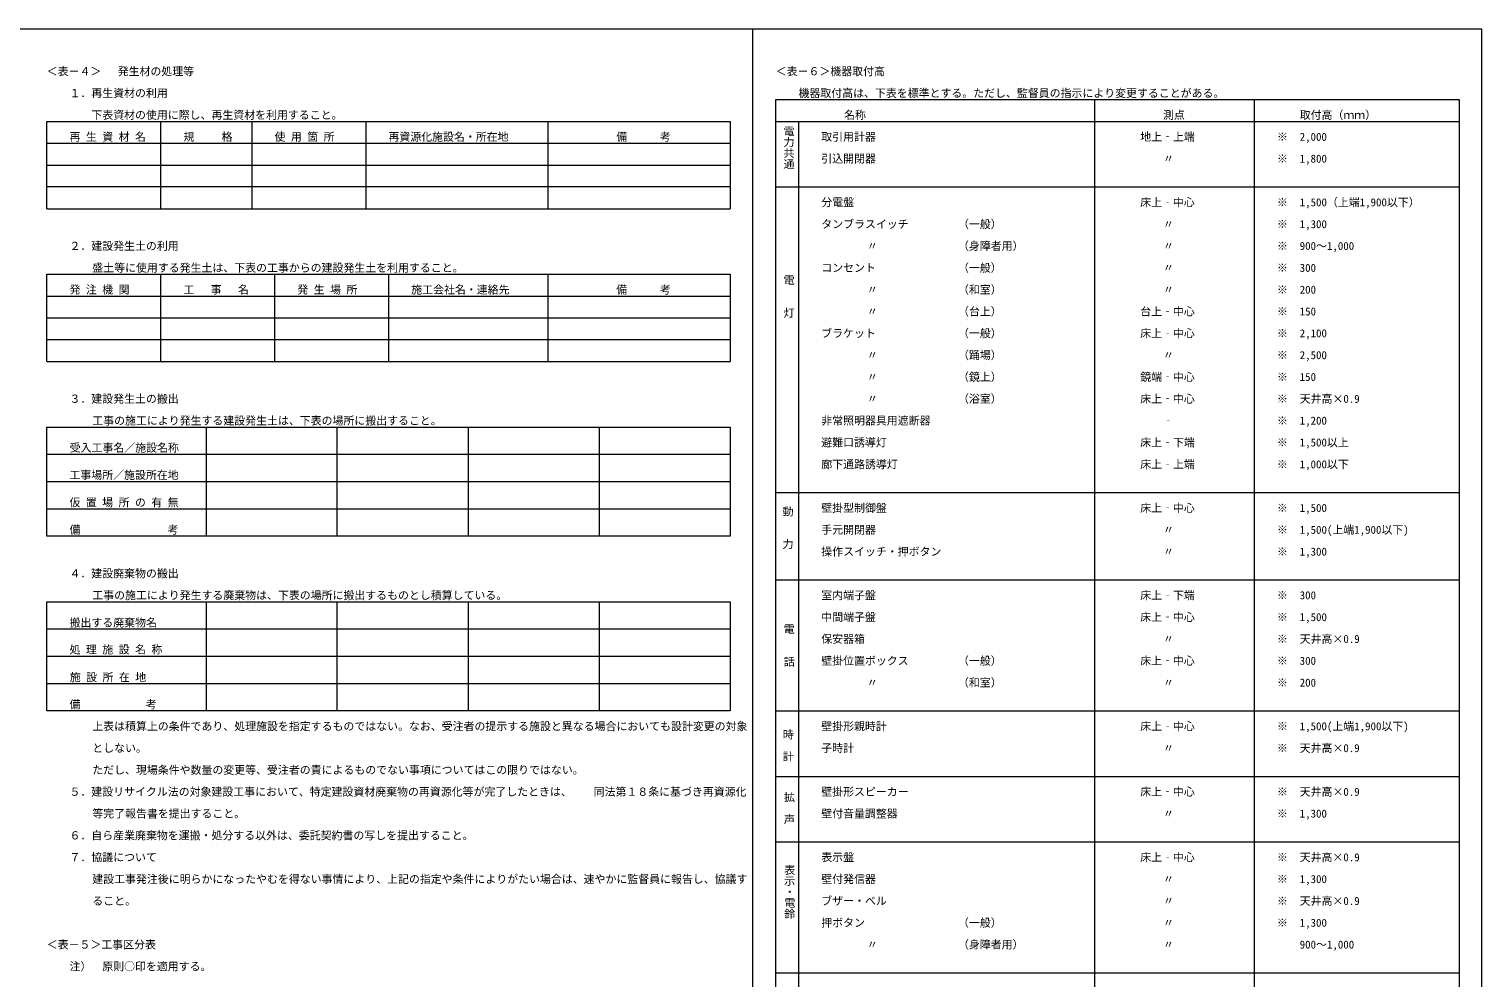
# Model space of a CAD drawing. Units: millimetres on the paper. Extents: x -399 to 402, y -274 to 280.
# Drawn here: x 3.3 to 402.4, y 18.8 to 279.6 of the extents above; entities that cross this region are included whole.
import ezdxf
from ezdxf.enums import TextEntityAlignment as Align

# ---------------------------------------------------------------- set-up
doc = ezdxf.new("R2010")
doc.units = ezdxf.units.MM
doc.layers.add('F-0_文字', color=4, linetype='Continuous', lineweight=9)
doc.layers.add('F-1_枠', color=5, linetype='Continuous', lineweight=9)
doc.styles.add('@ＭＳ ゴシック', font='')
doc.styles.add('ＭＳ ゴシック', font='')
doc.styles.get('@ＭＳ ゴシック').set_extended_font_data('@MS Gothic')
doc.styles.get('ＭＳ ゴシック').set_extended_font_data('MS Gothic')

msp = doc.modelspace()

# ---------------------------------------------------------------- linework, layer by layer
at = {"layer": 'F-1_枠', "color": 2}
for p, q in [((402.393, 279.553), (-398.607, 279.553)), ((402.393, -274.447), (402.393, 279.553))]:
    msp.add_line(p, q, dxfattribs=at)
at = {"layer": 'F-1_枠', "color": 7}
msp.add_line((202.143, -249.997), (202.143, 279.569), dxfattribs=at)
at = {"layer": 'F-1_枠', "color": 4}
for p, q in [((208.401, 260.186), (396.135, 260.186)), ((208.401, -93.814), (208.401, 260.186)), ((296.01, 260.186), (296.01, -93.814)), ((339.815, 260.186), (339.815, -93.814)), ((396.135, 260.186), (396.135, -93.814)), ((8.151, 254.186), (195.885, 254.186)), ((8.151, 230.186), (8.151, 254.186)), ((39.44, 254.186), (39.44, 230.186)), ((64.471, 254.186), (64.471, 230.186)), ((95.76, 254.186), (95.76, 230.186)), ((145.822, 254.186), (145.822, 230.186)), ((195.885, 254.186), (195.885, 230.186)), ((208.401, 254.186), (396.135, 254.186)), ((214.658, 254.186), (214.658, -93.814)), ((8.151, 248.186), (195.885, 248.186)), ((8.151, 242.186), (195.885, 242.186)), ((195.885, 236.186), (8.151, 236.186)), ((208.401, 236.186), (396.135, 236.186)), ((8.151, 230.186), (195.885, 230.186)), ((8.151, 212.186), (195.885, 212.186)), ((8.151, 188.186), (8.151, 212.186)), ((39.44, 212.186), (39.44, 188.186)), ((70.729, 212.186), (70.729, 188.186)), ((102.018, 212.186), (102.018, 188.186)), ((145.822, 212.186), (145.822, 188.186)), ((195.885, 212.186), (195.885, 188.186)), ((8.151, 206.186), (195.885, 206.186)), ((8.151, 200.186), (195.885, 200.186)), ((195.885, 194.186), (8.151, 194.186)), ((8.151, 188.186), (195.885, 188.186)), ((8.151, 140.186), (8.151, 170.186)), ((51.955, 170.186), (51.955, 140.186)), ((87.938, 140.186), (87.938, 170.186)), ((123.92, 170.186), (123.92, 140.186)), ((159.902, 170.186), (159.902, 140.186)), ((8.151, 162.686), (195.885, 162.686)), ((8.151, 155.186), (195.885, 155.186)), ((208.401, 152.186), (396.135, 152.186)), ((8.151, 147.686), (195.885, 147.686)), ((208.401, 128.186), (396.135, 128.186)), ((51.955, 122.186), (51.955, 92.186)), ((87.938, 92.186), (87.938, 122.186)), ((123.92, 122.186), (123.92, 92.186)), ((159.902, 122.186), (159.902, 92.186)), ((8.151, 114.686), (195.885, 114.686)), ((8.151, 107.186), (195.885, 107.186)), ((8.151, 99.686), (195.885, 99.686)), ((208.401, 92.186), (396.135, 92.186)), ((208.401, 74.186), (396.135, 74.186)), ((208.401, 56.186), (396.135, 56.186)), ((208.401, 20.186), (396.135, 20.186))]:
    msp.add_line(p, q, dxfattribs=at)
msp.add_lwpolyline([(8.151, 170.186), (195.885, 170.186), (195.885, 140.186), (8.151, 140.186)], dxfattribs=at)
msp.add_lwpolyline([(8.151, 122.186), (195.885, 122.186), (195.885, 92.186), (8.151, 92.186)], close=True, dxfattribs=at)

# ---------------------------------------------------------------- texts
at = {"layer": 'F-0_文字', "style": 'ＭＳ ゴシック'}
for s, p in [('＜表－４＞\u3000 発生材の処理等', (8.151, 266.186)), ('＜表－６＞機器取付高', (208.401, 266.186)), ('１．再生資材の利用', (14.408, 260.186)), ('機器取付高は、下表を標準とする。ただし、監督員の指示により変更することがある。', (214.658, 260.186)), ('\u3000\u3000下表資材の使用に際し、再生資材を利用すること。', (14.408, 254.186)), ('名称', (227.174, 254.186)), ('測点', (314.783, 254.186)), ('取付高（ｍｍ）', (352.33, 254.186)), ('再 生 資 材 名', (14.408, 248.186)), ('規     格', (45.697, 248.186)), ('使 用 箇 所', (70.729, 248.186)), ('再資源化施設名・所在地', (102.018, 248.186)), ('備      考', (164.596, 248.186)), ('取引用計器', (220.916, 248.186)), ('地上‐上端', (308.526, 248.186)), ('※', (346.072, 248.186)), ('2,000', (352.33, 248.186)), ('引込開閉器', (220.916, 242.186)), ('〃', (314.783, 242.186)), ('※', (346.072, 242.186)), ('1,800', (352.33, 242.186)), ('分電盤', (220.916, 230.186)), ('床上‐中心', (308.526, 230.186)), ('※', (346.072, 230.186)), ('1,500（上端1,900以下）', (352.33, 230.186)), ('タンブラスイッチ', (220.916, 224.186)), ('（一般）', (258.463, 224.186)), ('〃', (314.783, 224.186)), ('※', (346.072, 224.186)), ('1,300', (352.33, 224.186)), ('２．建設発生土の利用', (14.408, 218.186)), ('〃', (233.432, 218.186)), ('（身障者用）', (258.463, 218.186)), ('〃', (314.783, 218.186)), ('※', (346.072, 218.186)), ('900～1,000', (352.33, 218.186)), ('盛土等に使用する発生土は、下表の工事からの建設発生土を利用すること。', (20.666, 212.186)), ('コンセント', (220.916, 212.186)), ('（一般）', (258.463, 212.186)), ('〃', (314.783, 212.186)), ('※', (346.072, 212.186)), ('300', (352.33, 212.186)), ('発 注 機 関', (14.408, 206.186)), ('工   事   名', (45.697, 206.186)), ('発 生 場 所', (76.986, 206.186)), ('施工会社名・連絡先', (108.276, 206.186)), ('備      考', (164.596, 206.186)), ('〃', (233.432, 206.186)), ('（和室）', (258.463, 206.186)), ('〃', (314.783, 206.186)), ('※', (346.072, 206.186)), ('200', (352.33, 206.186)), ('〃', (233.432, 200.186)), ('（台上）', (258.463, 200.186)), ('台上‐中心', (308.526, 200.186)), ('※', (346.072, 200.186)), ('150', (352.33, 200.186)), ('ブラケット', (220.916, 194.186)), ('（一般）', (258.463, 194.186)), ('床上‐中心', (308.526, 194.186)), ('※', (346.072, 194.186)), ('2,100', (352.33, 194.186)), ('〃', (233.432, 188.186)), ('（踊場）', (258.463, 188.186)), ('〃', (314.783, 188.186)), ('※', (346.072, 188.186)), ('2,500', (352.33, 188.186)), ('〃', (233.432, 182.186)), ('（鏡上）', (258.463, 182.186)), ('鏡端‐中心', (308.526, 182.186)), ('※', (346.072, 182.186)), ('150', (352.33, 182.186)), ('３．建設発生土の搬出', (14.408, 176.186)), ('〃', (233.432, 176.186)), ('（浴室）', (258.463, 176.186)), ('床上‐中心', (308.526, 176.186)), ('※', (346.072, 176.186)), ('天井高×0.9', (352.33, 176.186)), ('工事の施工により発生する建設発生土は、下表の場所に搬出すること。', (20.666, 170.186)), ('非常照明器具用遮断器', (220.916, 170.186)), ('‐', (314.783, 170.186)), ('※', (346.072, 170.186)), ('1,200', (352.33, 170.186)), ('受入工事名／施設名称', (14.458, 162.731)), ('避難口誘導灯', (220.916, 164.186)), ('床上‐下端', (308.526, 164.186)), ('※', (346.072, 164.186)), ('1,500以上', (352.33, 164.186)), ('廊下通路誘導灯', (220.916, 158.186)), ('床上‐上端', (308.526, 158.186)), ('※', (346.072, 158.186)), ('1,000以下', (352.33, 158.186)), ('工事場所／施設所在地', (14.4, 155.244)), ('仮 置 場 所 の 有 無', (14.4, 147.699)), ('壁掛型制御盤', (220.916, 146.186)), ('床上‐中心', (308.526, 146.186)), ('※', (346.072, 146.186)), ('1,500', (352.33, 146.186)), ('備                考', (14.408, 140.186)), ('手元開閉器', (220.916, 140.186)), ('〃', (314.783, 140.186)), ('※', (346.072, 140.186)), ('1,500(上端1,900以下)', (352.33, 140.186)), ('操作スイッチ・押ボタン', (220.916, 134.186)), ('〃', (314.783, 134.186)), ('※', (346.072, 134.186)), ('1,300', (352.33, 134.186)), ('４．建設廃棄物の搬出', (14.408, 128.186)), ('工事の施工により発生する廃棄物は、下表の場所に搬出するものとし積算している。', (20.666, 122.186)), ('室内端子盤', (220.916, 122.186)), ('床上‐下端', (308.526, 122.186)), ('※', (346.072, 122.186)), ('300', (352.33, 122.186)), ('搬出する廃棄物名', (14.424, 114.659)), ('中間端子盤', (220.916, 116.186)), ('床上‐中心', (308.526, 116.186)), ('※', (346.072, 116.186)), ('1,500', (352.33, 116.186)), ('保安器箱', (220.916, 110.186)), ('〃', (314.783, 110.186)), ('※', (346.072, 110.186)), ('天井高×0.9', (352.33, 110.186)), ('処 理 施 設 名 称', (14.424, 107.276)), ('壁掛位置ボックス', (220.916, 104.186)), ('（一般）', (258.463, 104.186)), ('床上‐中心', (308.526, 104.186)), ('※', (346.072, 104.186)), ('300', (352.33, 104.186)), ('施 設 所 在 地', (14.474, 99.647)), ('〃', (233.432, 98.186)), ('（和室）', (258.463, 98.186)), ('〃', (314.783, 98.186)), ('※', (346.072, 98.186)), ('200', (352.33, 98.186)), ('備            考', (14.408, 92.186)), ('上表は積算上の条件であり、処理施設を指定するものではない。なお、受注者の提示する施設と異なる場合においても設計変更の対象', (20.666, 86.186)), ('壁掛形親時計', (220.916, 86.186)), ('床上‐中心', (308.526, 86.186)), ('※', (346.072, 86.186)), ('1,500(上端1,900以下)', (352.33, 86.186)), ('としない。', (20.666, 80.186)), ('子時計', (220.916, 80.186)), ('〃', (314.783, 80.186)), ('※', (346.072, 80.186)), ('天井高×0.9', (352.33, 80.186)), ('ただし、現場条件や数量の変更等、受注者の責によるものでない事項についてはこの限りではない。', (20.666, 74.186)), ('５．建設リサイクル法の対象建設工事において、特定建設資材廃棄物の再資源化等が完了したときは、\u3000\u3000同法第１８条に基づき再資源化', (14.408, 68.186)), ('壁掛形スピーカー', (220.916, 68.186)), ('床上‐中心', (308.526, 68.186)), ('※', (346.072, 68.186)), ('天井高×0.9', (352.33, 68.186)), ('等完了報告書を提出すること。', (20.666, 62.186)), ('壁付音量調整器', (220.916, 62.186)), ('〃', (314.783, 62.186)), ('※', (346.072, 62.186)), ('1,300', (352.33, 62.186)), ('６．自ら産業廃棄物を運搬・処分する以外は、委託契約書の写しを提出すること。', (14.408, 56.186)), ('７．協議について', (14.408, 50.186)), ('表示盤', (220.916, 50.186)), ('床上‐中心', (308.526, 50.186)), ('※', (346.072, 50.186)), ('天井高×0.9', (352.33, 50.186)), ('建設工事発注後に明らかになったやむを得ない事情により、上記の指定や条件によりがたい場合は、速やかに監督員に報告し、協議す', (20.666, 44.186)), ('壁付発信器', (220.916, 44.186)), ('〃', (314.783, 44.186)), ('※', (346.072, 44.186)), ('1,300', (352.33, 44.186)), ('ること。', (20.666, 38.186)), ('ブザー・ベル', (220.916, 38.186)), ('〃', (314.783, 38.186)), ('※', (346.072, 38.186)), ('天井高×0.9', (352.33, 38.186)), ('押ボタン', (220.916, 32.186)), ('（一般）', (258.463, 32.186)), ('〃', (314.783, 32.186)), ('※', (346.072, 32.186)), ('1,300', (352.33, 32.186)), ('＜表－５＞工事区分表', (8.151, 26.186)), ('〃', (233.432, 26.186)), ('（身障者用）', (258.463, 26.186)), ('〃', (314.783, 26.186)), ('900～1,000', (352.33, 26.186)), ('注）\u3000原則○印を適用する。', (14.408, 20.186))]:
    msp.add_text(s, height=2.199, dxfattribs=at).set_placement(p, align=Align.BOTTOM_LEFT)
at = {"layer": 'F-0_文字', "style": '@ＭＳ ゴシック'}
for s, p in [('電力共通', (210.22, 253.008)), ('電\u3000\u3000灯', (210.265, 212.101)), ('動\u3000\u3000力', (209.948, 148.509)), ('電\u3000\u3000話', (210.266, 116.219)), ('時\u3000計', (210.042, 87.201)), ('拡\u3000声', (210.33, 69.966)), ('表示・電鈴', (210.421, 49.963))]:
    msp.add_text(s, height=2.199, rotation=270, dxfattribs=at).set_placement(p, align=Align.BOTTOM_LEFT)

doc.saveas('drawing.dxf')
